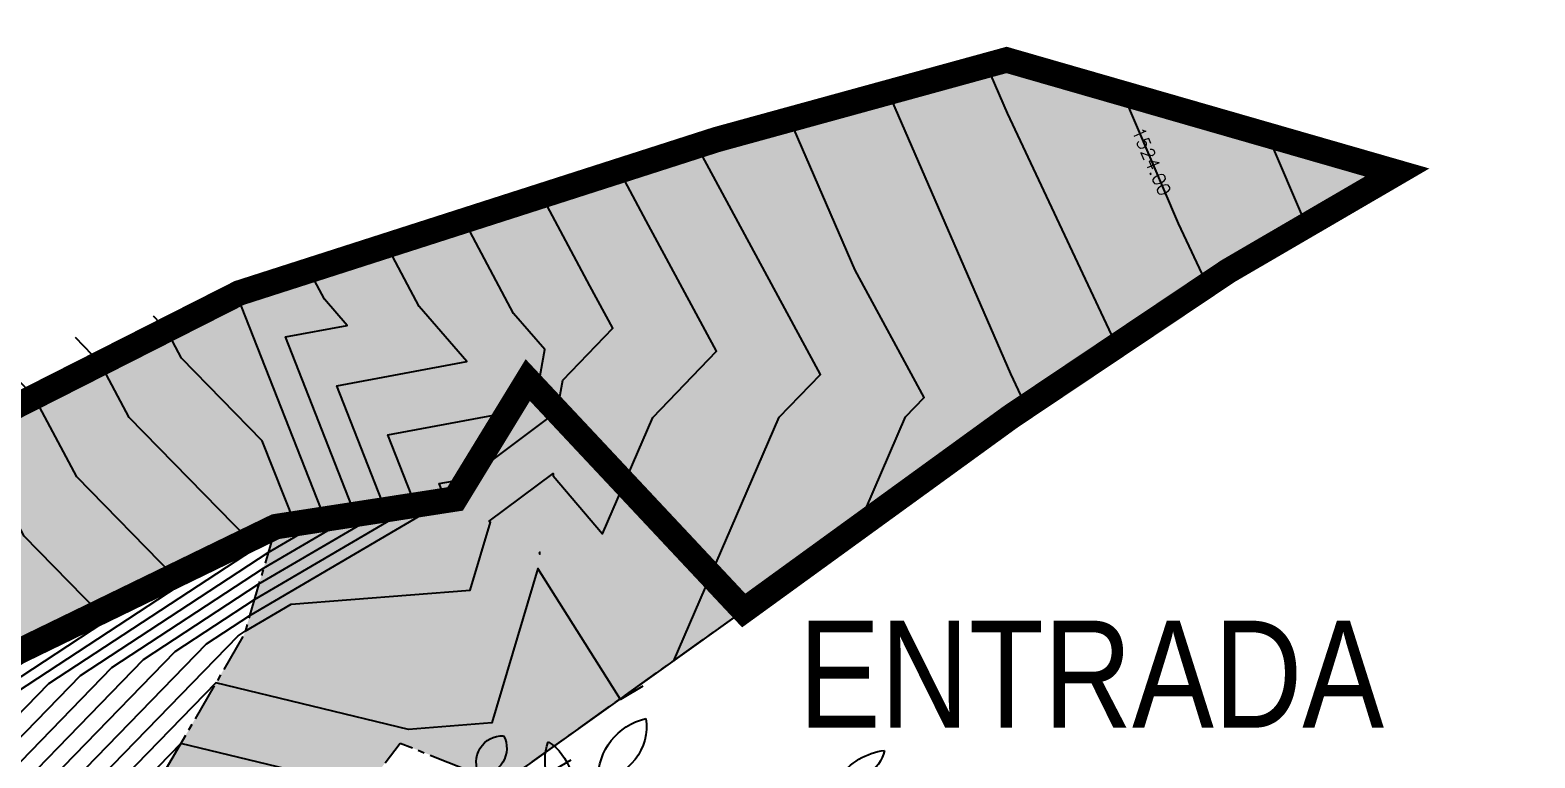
# Model space of a CAD drawing. Header units: metres. Extents: x 1097510 to 2158594, y 877039 to 1751652.
# Drawn here: x 1097738.58 to 1097768.14, y 877205.34 to 877219.63 of the extents above; entities that cross this region are included whole.
import ezdxf

# ---------------------------------------------------------------- set-up
doc = ezdxf.new("R2010")
doc.units = ezdxf.units.M
doc.header["$XCLIPFRAME"] = 0
doc.linetypes.add('CENTER2', pattern=[1.125, 0.75, -0.125, 0.125, -0.125])
doc.linetypes.add('DASHED', pattern=[0.75, 0.5, -0.25])
for name, color, linetype in [('C-TOPO-MAJR', 9, 'Continuous'), ('C-TOPO-MINR', 8, 'Continuous'), ('DWGAUTOCAD.COM', 7, 'Continuous'), ('Foto Dron', 7, 'Continuous'), ('ROTULO', 7, 'Continuous'), ('Via', 7, 'CENTER2')]:
    doc.layers.add(name, color=color, linetype=linetype)
doc.styles.add('Arial Narrow', font='ARIALN.TTF', dxfattribs={"width": 0.85})
doc.styles.get("Standard").update_dxf_attribs({"font": 'simplex.shx'})
picture_1 = doc.add_image_def('image1.tif', size_in_pixel=(3465, 4096))

# ---------------------------------------------------------------- blocks, each defined once
blk = doc.blocks.new('A$C74456AAD')
at = {"color": 66, "linetype": 'Continuous'}
for centre, radius, start, end in [((2.872, 4.9539), 0.207, 171.33977, 264.50042), ((2.6169, 4.7551), 0.2354, 358.23134, 77.60885), ((3.3116, 4.8699), 0.1036, 151.88975, 270.95413), ((3.2246, 4.8168), 0.1021, 330.37899, 92.46489), ((3.1586, 4.7207), 0.2075, 122.76645, 201.50972), ((2.8438, 4.8222), 0.2153, 304.43887, 19.8373)]:
    blk.add_arc(centre, radius, start, end, dxfattribs=at)
at = {"color": 64, "linetype": 'Continuous'}
for centre, radius, start, end in [((1.8774, 4.89), 0.1402, 191.61716, 286.45501), ((1.7069, 4.6059), 0.258, 35.44964, 82.62254)]:
    blk.add_arc(centre, radius, start, end, dxfattribs=at)

msp = doc.modelspace()

# ---------------------------------------------------------------- hatches: boundary and pattern name
at = {"transparency": 33554602}
h = msp.add_hatch(dxfattribs=at)
h.set_pattern_fill('AR-CONC', color=9, scale=0.01)
h.paths.add_polyline_path([(1097752.597, 877208.238), (1097757.845, 877212.044), (1097762.109, 877214.901), (1097765.432, 877216.837), (1097757.759, 877219.046), (1097752.07, 877217.484), (1097742.692, 877214.472), (1097730.221, 877208.152), (1097717.752, 877207.699), (1097699.58, 877208.171), (1097684.374, 877204.599), (1097671.585, 877204.296), (1097656.247, 877206.197), (1097634.311, 877207.796), (1097624.402, 877208.489), (1097612.512, 877219.361), (1097613.526, 877222.017), (1097614.217, 877223.918), (1097605.154, 877225.956), (1097599.413, 877226.657), (1097600.381, 877223.138), (1097605.528, 877219.999), (1097610.754, 877215.512), (1097615.313, 877211.011), (1097623.572, 877204.428), (1097634.053, 877203.423), (1097648.747, 877202.896), (1097665.209, 877201.516), (1097687.817, 877201.494), (1097702.372, 877204.916), (1097709.087, 877204.78), (1097724.138, 877203.189), (1097735.028, 877205.815), (1097743.406, 877209.884), (1097746.929, 877210.428), (1097748.356, 877212.762)])
at = {"layer": 'Via', "transparency": 33554602}
h = msp.add_hatch(dxfattribs=at)
h.set_pattern_fill('AR-CONC', color=9, scale=0.01)
h.paths.add_polyline_path([(1097743.406, 877209.884), (1097742.789, 877207.774), (1097739.23, 877201.65), (1097731.624, 877194.237), (1097728.844, 877192.061), (1097723.938, 877187.976), (1097713.661, 877183.589), (1097708.774, 877180.942), (1097704.197, 877177.294), (1097702.283, 877175.792), (1097698.494, 877169.681), (1097697.048, 877167.117), (1097696.739, 877163), (1097696.405, 877157.375), (1097697.261, 877153.918), (1097698.725, 877142.966), (1097702.195, 877134.401), (1097704.278, 877131.959), (1097702.854, 877143.121), (1097701.527, 877147.394), (1097700.771, 877150.597), (1097699.626, 877157.377), (1097700.517, 877161.414), (1097700.209, 877165.197), (1097701.923, 877167.962), (1097702.662, 877170.388), (1097705.585, 877173.118), (1097707.902, 877176.215), (1097715.868, 877180.484), (1097721.42, 877182.884), (1097726.789, 877184.65), (1097730.424, 877188.426), (1097731.775, 877190.234), (1097734.3, 877192.055), (1097739.871, 877197.714), (1097745.847, 877205.636), (1097747.847, 877204.842), (1097752.597, 877208.238), (1097748.356, 877212.762), (1097746.929, 877210.428)])

# ---------------------------------------------------------------- linework, layer by layer
at = {"color": 7, "linetype": 'DASHED', "true_color": 0xf0f0f0, "const_width": 0.5, "elevation": 1540, "flags": 128}
msp.add_lwpolyline([(1097752.597, 877208.238), (1097757.845, 877212.044), (1097762.109, 877214.901), (1097765.432, 877216.837), (1097757.759, 877219.046), (1097752.07, 877217.484), (1097742.692, 877214.472), (1097730.221, 877208.152), (1097717.752, 877207.699), (1097699.58, 877208.171), (1097684.374, 877204.599), (1097671.585, 877204.296), (1097656.247, 877206.197), (1097634.311, 877207.796), (1097624.402, 877208.489), (1097612.512, 877219.361), (1097613.526, 877222.017), (1097614.217, 877223.918), (1097605.154, 877225.956), (1097599.413, 877226.657), (1097600.381, 877223.138), (1097605.528, 877219.999), (1097610.754, 877215.512), (1097615.313, 877211.011), (1097623.572, 877204.428), (1097634.053, 877203.423), (1097648.747, 877202.896), (1097665.209, 877201.516), (1097687.817, 877201.494), (1097702.372, 877204.916), (1097709.087, 877204.78), (1097724.138, 877203.189), (1097735.028, 877205.815), (1097743.406, 877209.884), (1097746.929, 877210.428), (1097748.356, 877212.762), (1097752.597, 877208.238)], dxfattribs=at)
at = {"color": 7, "true_color": 0xf0f0f0, "elevation": 1524.878, "flags": 128}
msp.add_lwpolyline([(1097634.053, 877203.423), (1097648.747, 877202.896), (1097665.209, 877201.516), (1097676.679, 877201.505), (1097687.817, 877201.494), (1097702.372, 877204.916), (1097709.087, 877204.78), (1097724.138, 877203.189), (1097735.028, 877205.815), (1097743.406, 877209.884), (1097746.929, 877210.428), (1097748.356, 877212.762), (1097752.597, 877208.238), (1097747.847, 877204.842), (1097737.529, 877193.34), (1097733.953, 877187.068), (1097729.469, 877182.53), (1097726.491, 877180.653), (1097717.986, 877167.963)], dxfattribs=at)
at = {"layer": 'C-TOPO-MAJR', "color": 32, "flags": 128}
for points, elevation in [([(1097760.035, 877218.391), (1097761.127, 877215.836), (1097761.696, 877214.624)], 1524), ([(1097751.221, 877207.24), (1097753.292, 877212.034), (1097754.102, 877212.874), (1097751.787, 877217.158), (1097751.68, 877217.359)], 1523), ([(1097737.248, 877203.615), (1097740.81, 877207.274), (1097743.077, 877208.76), (1097745.561, 877210.217), (1097744.603, 877212.648), (1097747.161, 877213.123), (1097746.222, 877214.208), (1097745.586, 877215.402)], 1522), ([(1097672.714, 877187.673), (1097686.399, 877191.82), (1097686.533, 877191.913), (1097686.788, 877191.898), (1097691.797, 877193.16), (1097696.958, 877195.52), (1097699.28, 877196.261), (1097705.566, 877198.059), (1097709.946, 877198.782), (1097714.336, 877198.733), (1097720.731, 877199.731), (1097723.777, 877199.42), (1097725.676, 877199.552), (1097726.94, 877199.838), (1097728.107, 877200.566), (1097734.601, 877203.633), (1097735.568, 877204.424), (1097736.297, 877204.557), (1097738.333, 877206.649), (1097742.876, 877209.627), (1097740.528, 877212.027), (1097739.964, 877213.09), (1097739.473, 877213.598)], 1521), ([(1097748.573, 877209.366), (1097748.593, 877209.343), (1097748.593, 877209.381), (1097748.573, 877209.366)], 1523), ([(1097750.618, 877206.752), (1097750.175, 877206.492), (1097748.555, 877209.061), (1097747.652, 877206.03), (1097746.016, 877205.903), (1097742.232, 877206.816), (1097738.199, 877202.672)], 1523)]:
    msp.add_lwpolyline(points, dxfattribs=dict(at, elevation=elevation))
at = {"layer": 'C-TOPO-MINR', "flags": 128}
for points, elevation in [([(1097757.365, 877218.938), (1097757.772, 877218.002), (1097759.916, 877213.432)], 1523.75), ([(1097755.436, 877218.408), (1097757.835, 877212.883), (1097758.137, 877212.24)], 1523.5), ([(1097754.829, 877209.857), (1097755.772, 877212.04), (1097756.141, 877212.422), (1097754.789, 877214.922), (1097753.506, 877217.878)], 1523.25), ([(1097763.65, 877215.799), (1097762.893, 877217.568)], 1524.25), ([(1097737.961, 877202.908), (1097742.668, 877207.743), (1097742.807, 877207.834), (1097743.707, 877208.362), (1097747.224, 877208.635), (1097747.621, 877209.969), (1097747.599, 877209.995), (1097748.858, 877210.925), (1097748.858, 877210.881), (1097749.826, 877209.745), (1097750.813, 877212.029), (1097752.063, 877213.327), (1097750.68, 877215.886), (1097750.157, 877216.869)], 1522.75), ([(1097737.723, 877203.143), (1097742.048, 877207.587), (1097742.897, 877208.143), (1097746.744, 877210.399), (1097746.615, 877210.728), (1097747.176, 877210.832), (1097748.935, 877212.144), (1097749.044, 877212.761), (1097750.025, 877213.779), (1097749.574, 877214.614), (1097748.633, 877216.38)], 1522.5), ([(1097737.486, 877203.379), (1097741.429, 877207.431), (1097742.987, 877208.452), (1097746.152, 877210.308), (1097745.609, 877211.688), (1097747.967, 877212.125), (1097748.547, 877212.558), (1097748.689, 877213.365), (1097748.079, 877214.07), (1097747.11, 877215.891)], 1522.25), ([(1097737.01, 877203.85), (1097740.19, 877207.118), (1097743.168, 877209.069), (1097744.969, 877210.125), (1097743.597, 877213.608), (1097744.809, 877213.833), (1097744.364, 877214.347), (1097744.063, 877214.912)], 1521.75), ([(1097736.772, 877204.086), (1097739.571, 877206.962), (1097743.258, 877209.378), (1097744.377, 877210.034), (1097742.733, 877214.208), (1097742.589, 877214.356), (1097742.562, 877214.406), (1097742.539, 877214.43)], 1521.5), ([(1097736.535, 877204.322), (1097738.952, 877206.805), (1097743.348, 877209.686), (1097743.785, 877209.942), (1097743.143, 877211.572), (1097741.558, 877213.191), (1097741.263, 877213.748), (1097741.006, 877214.014)], 1521.25), ([(1097673.052, 877188.067), (1097686.044, 877192.005), (1097686.309, 877192.188), (1097686.816, 877192.16), (1097691.689, 877193.387), (1097697.174, 877195.895), (1097699.404, 877196.607), (1097705.438, 877198.333), (1097709.904, 877199.07), (1097714.084, 877199.023), (1097720.67, 877200.051), (1097723.807, 877199.731), (1097725.549, 877199.852), (1097726.709, 877200.114), (1097727.779, 877200.782), (1097734.681, 877204.042), (1097735.467, 877204.684), (1097736.059, 877204.793), (1097737.713, 877206.493), (1097741.406, 877208.912), (1097739.497, 877210.863), (1097738.665, 877212.431), (1097737.941, 877213.182)], 1520.75), ([(1097673.39, 877188.462), (1097685.689, 877192.189), (1097686.086, 877192.464), (1097686.844, 877192.421), (1097691.581, 877193.614), (1097697.39, 877196.27), (1097699.527, 877196.952), (1097705.311, 877198.607), (1097709.863, 877199.359), (1097713.832, 877199.314), (1097720.608, 877200.372), (1097723.836, 877200.042), (1097725.422, 877200.152), (1097726.478, 877200.391), (1097727.452, 877200.998), (1097734.761, 877204.451), (1097735.366, 877204.945), (1097735.821, 877205.029), (1097737.094, 877206.336), (1097739.935, 877208.198), (1097738.466, 877209.699), (1097737.366, 877211.773), (1097736.408, 877212.765)], 1520.5), ([(1097749.199, 877205.298), (1097747.207, 877204.128), (1097747.007, 877204.092), (1097746.639, 877204.394), (1097741.54, 877205.625), (1097738.437, 877202.436)], 1523.25)]:
    msp.add_lwpolyline(points, dxfattribs=dict(at, elevation=elevation))
at = {"layer": 'Via', "color": 7, "true_color": 0xf0f0f0, "elevation": 1540, "flags": 128}
msp.add_lwpolyline([(1097743.406, 877209.884), (1097742.789, 877207.774), (1097739.23, 877201.65), (1097731.624, 877194.237), (1097728.844, 877192.061), (1097723.938, 877187.976), (1097713.661, 877183.589), (1097708.774, 877180.942), (1097704.197, 877177.294), (1097702.283, 877175.792), (1097698.494, 877169.681), (1097697.048, 877167.117), (1097696.739, 877163), (1097696.405, 877157.375), (1097697.261, 877153.918), (1097698.725, 877142.966), (1097702.195, 877134.401), (1097704.278, 877131.959), (1097702.854, 877143.121), (1097701.527, 877147.394), (1097700.771, 877150.597), (1097699.626, 877157.377), (1097700.517, 877161.414), (1097700.209, 877165.197), (1097701.923, 877167.962), (1097702.662, 877170.388), (1097705.585, 877173.118), (1097707.902, 877176.215), (1097715.868, 877180.484), (1097721.42, 877182.884), (1097726.789, 877184.65), (1097730.424, 877188.426), (1097731.775, 877190.234), (1097734.3, 877192.055), (1097739.871, 877197.714), (1097745.847, 877205.636), (1097747.847, 877204.842), (1097752.597, 877208.238), (1097748.356, 877212.762), (1097746.929, 877210.428), (1097743.406, 877209.884)], dxfattribs=at)

# ---------------------------------------------------------------- block references
at = {"layer": 'DWGAUTOCAD.COM', "xscale": -5.054705639544697, "yscale": 5.054705639544697, "zscale": 5.054705639544697}
msp.add_blockref('A$C74456AAD', (1097764.158, 877180.917), dxfattribs=at)

# ---------------------------------------------------------------- texts
at = {"layer": 'C-TOPO-MAJR', "color": 7, "linetype": 'Continuous', "lineweight": -3, "true_color": 0xf0f0f0, "insert": (1097760.606, 877217.055, 1524), "char_height": 0.254, "attachment_point": 5, "rotation": 293.1595}
msp.add_mtext('1524.00', dxfattribs=at)
at = {"layer": 'ROTULO', "color": 7, "true_color": 0xf0f0f0, "style": 'Arial Narrow'}
msp.add_text('ENTRADA', height=2.1009, dxfattribs=at).set_placement((1097753.677, 877205.938))

# ---------------------------------------------------------------- pictures from other files: only their frames are drawn
at = {"layer": 'Foto Dron'}
image = msp.add_image(picture_1, insert=(1097491.044, 876888.864, 3067.918), size_in_units=(372.621, 440.477), dxfattribs=at)
image.set_boundary_path([(174.536, 772.878), (2798.816, 2703.625)])
image.dxf.flags = 15

doc.saveas('drawing.dxf')
